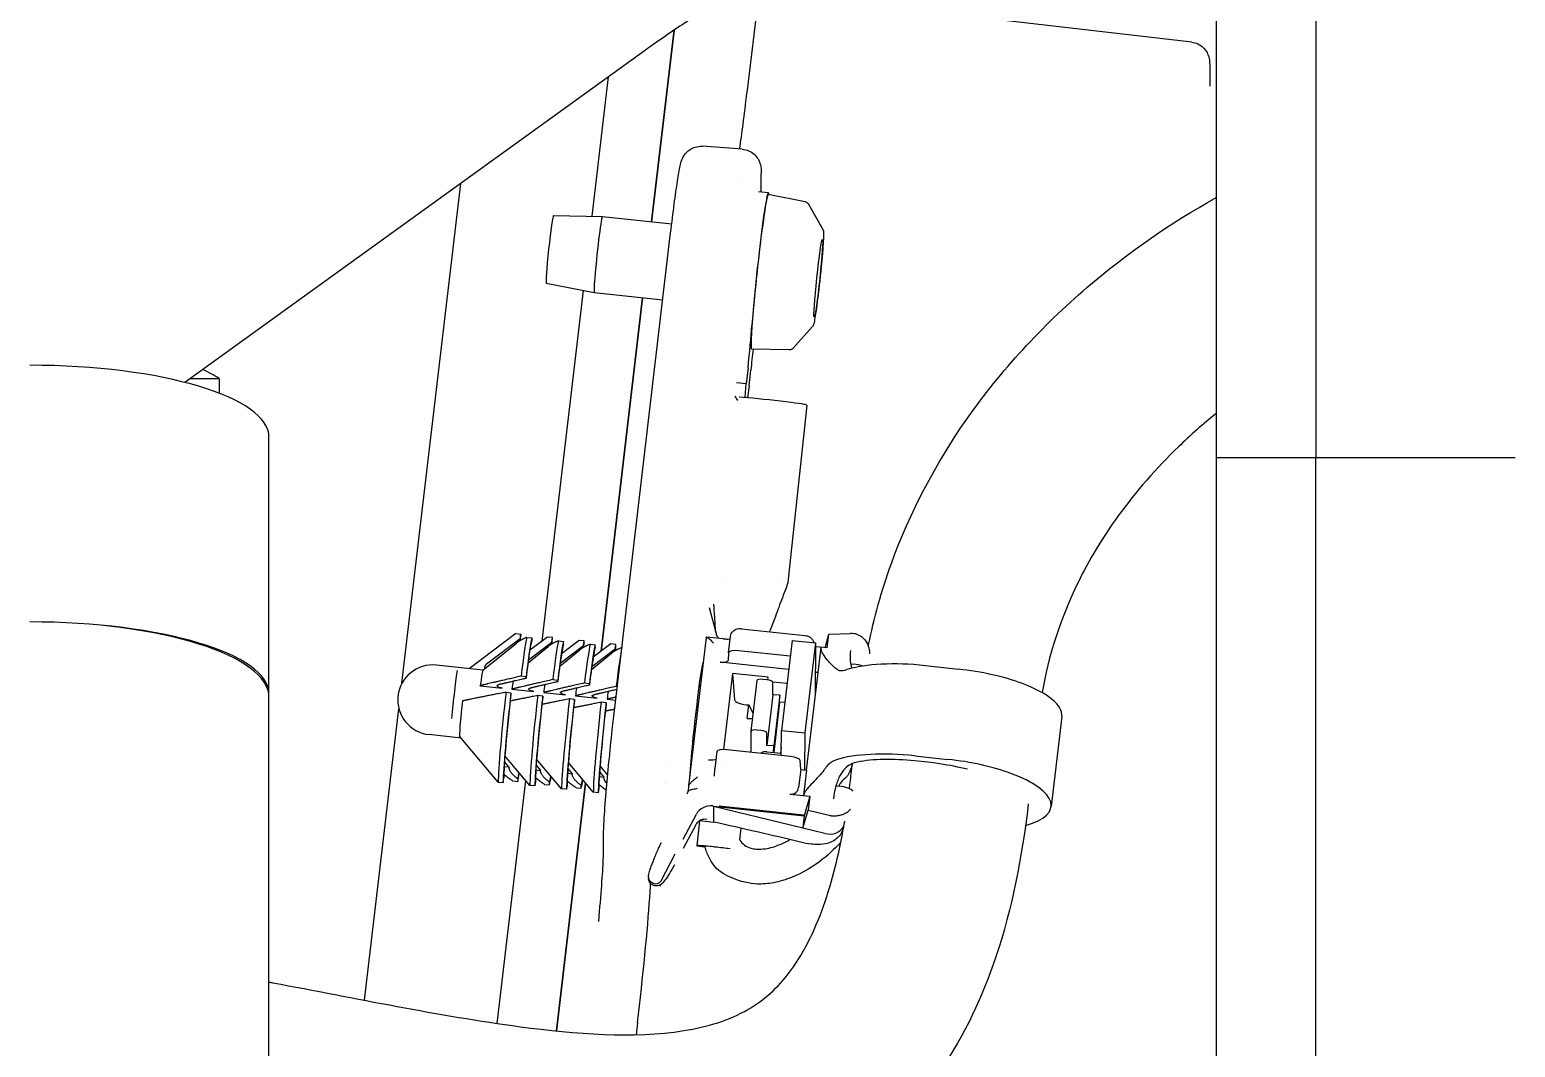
# Model space of a CAD drawing. Header units: millimetres. Extents: x 0 to 7722, y 0 to 5460.
# Drawn here: x 3373.1 to 3447.6, y 1428 to 1479.1 of the extents above; entities that cross this region are included whole.
import ezdxf

# ---------------------------------------------------------------- set-up
doc = ezdxf.new("R2010")
doc.units = ezdxf.units.MM
doc.header["$LTSCALE"] = 5
doc.layers.get('0').update_dxf_attribs({"linetype": 'CONTINUOUS'})

msp = doc.modelspace()

# ---------------------------------------------------------------- linework, layer by layer
for p, q in [((3432.632, 1511.964), (3432.632, 1457.589)), ((3437.632, 1502.589), (3437.632, 1457.589)), ((3409.558, 1479.774), (3409.1, 1475.887)), ((3431.405, 1478.435), (3421.431, 1479.581)), ((3405.449, 1479.036), (3404.319, 1469.425)), ((3404.319, 1469.425), (3405.449, 1479.036)), ((3404.016, 1478.033), (3380.911, 1461.368)), ((3401.335, 1469.699), (3402.158, 1476.693)), ((3432.306, 1477.301), (3432.306, 1476.3)), ((3408.867, 1473.064), (3406.873, 1473.211)), ((3409.819, 1470.929), (3409.819, 1471.834)), ((3391.8, 1446.279), (3394.749, 1471.349)), ((3409.679, 1470.944), (3410.176, 1470.89)), ((3412.022, 1470.426), (3410.166, 1470.791)), ((3412.902, 1469.052), (3412.197, 1470.299)), ((3399.399, 1469.737), (3401.856, 1469.689)), ((3401.856, 1469.689), (3405.329, 1469.317)), ((3402.473, 1445.043), (3405.275, 1468.864)), ((3399.036, 1466.347), (3401.447, 1465.873)), ((3398.83, 1448.396), (3400.898, 1465.981)), ((3401.447, 1465.873), (3404.88, 1465.505)), ((3403.871, 1465.613), (3401.786, 1447.886)), ((3401.786, 1447.886), (3403.871, 1465.613)), ((3412.377, 1464.156), (3411.424, 1463.086)), ((3411.226, 1462.999), (3409.335, 1463.035)), ((3409.155, 1462.1), (3409.07, 1461.306)), ((3409.207, 1461.194), (3409.292, 1461.988)), ((3381.191, 1461.569), (3382.632, 1461.569)), ((3382.632, 1461.569), (3382.632, 1460.825)), ((3408.581, 1461.358), (3409.07, 1461.306)), ((3409.004, 1460.608), (3409.07, 1461.306)), ((3409.207, 1461.194), (3409.134, 1460.596)), ((3409.013, 1460.647), (3409.041, 1460.624)), ((3412.112, 1460.212), (3411.17, 1451.498)), ((3412.076, 1460.241), (3412.11, 1460.213)), ((3385.132, 1445.745), (3385.132, 1458.62)), ((3437.632, 1457.589), (3432.632, 1457.589)), ((3437.632, 1457.589), (3432.632, 1457.589)), ((3432.632, 1457.589), (3432.632, 1287.589)), ((3447.632, 1457.589), (3437.632, 1457.589)), ((3437.632, 1287.589), (3437.632, 1457.589)), ((3447.632, 1457.589), (3437.632, 1457.589)), ((3410.771, 1451.634), (3410.771, 1451.634)), ((3407.209, 1450.073), (3407.552, 1448.766)), ((3397.505, 1448.767), (3395.179, 1447.007)), ((3395.858, 1446.934), (3397.546, 1448.297)), ((3397.727, 1448.509), (3396.037, 1447.232)), ((3397.505, 1448.767), (3397.754, 1448.74)), ((3397.754, 1448.74), (3397.727, 1448.509)), ((3398.057, 1448.577), (3398.305, 1448.55)), ((3398.142, 1447.451), (3399.317, 1448.339)), ((3399.095, 1448.596), (3398.213, 1447.93)), ((3398.305, 1448.55), (3398.305, 1448.412)), ((3399.344, 1448.57), (3399.095, 1448.596)), ((3399.317, 1448.339), (3399.344, 1448.57)), ((3399.647, 1448.406), (3399.895, 1448.38)), ((3400.685, 1448.426), (3399.803, 1447.759)), ((3399.895, 1448.242), (3399.895, 1448.38)), ((3400.934, 1448.4), (3400.685, 1448.426)), ((3400.907, 1448.169), (3400.934, 1448.4)), ((3407.057, 1448.581), (3406.175, 1441.128)), ((3407.906, 1448.509), (3407.077, 1448.597)), ((3408.181, 1447.801), (3408.281, 1448.645)), ((3408.82, 1449.015), (3412.005, 1448.674)), ((3411.362, 1448.43), (3411.278, 1447.724)), ((3411.362, 1448.43), (3412.554, 1448.311)), ((3412.019, 1443.789), (3412.554, 1448.311)), ((3412.537, 1445.663), (3412.554, 1448.311)), ((3413.017, 1448.062), (3413.21, 1448.746)), ((3413.127, 1448.05), (3413.21, 1448.746)), ((3413.21, 1448.746), (3414.301, 1448.773)), ((3398.122, 1447.308), (3399.136, 1448.127)), ((3399.712, 1447.138), (3400.726, 1447.957)), ((3399.732, 1447.281), (3400.907, 1448.169)), ((3401.237, 1448.236), (3401.485, 1448.21)), ((3401.302, 1446.968), (3402.316, 1447.787)), ((3401.322, 1447.111), (3402.497, 1447.999)), ((3402.275, 1448.256), (3401.393, 1447.589)), ((3401.485, 1448.072), (3401.485, 1448.21)), ((3402.524, 1448.23), (3402.275, 1448.256)), ((3402.497, 1447.999), (3402.524, 1448.23)), ((3402.827, 1448.066), (3402.829, 1448.066)), ((3408.18, 1447.798), (3408.157, 1447.427)), ((3411.267, 1447.632), (3408.679, 1447.909)), ((3411.278, 1447.724), (3410.91, 1444.615)), ((3413.127, 1448.05), (3412.553, 1448.112)), ((3412.673, 1446.812), (3412.823, 1448.081)), ((3395.859, 1446.935), (3393.525, 1447.184)), ((3411.189, 1446.97), (3407.758, 1447.338)), ((3412.094, 1441.913), (3412.673, 1446.812)), ((3412.673, 1446.812), (3412.545, 1446.825)), ((3414.312, 1447.256), (3414.452, 1447.241)), ((3418.047, 1447.161), (3419.704, 1446.984)), ((3395.728, 1446.157), (3396.819, 1446.04)), ((3398.022, 1446.608), (3397.773, 1446.634)), ((3398.021, 1446.525), (3398.022, 1446.608)), ((3399.363, 1446.464), (3399.612, 1446.437)), ((3399.612, 1446.437), (3399.611, 1446.355)), ((3400.953, 1446.294), (3401.202, 1446.267)), ((3401.202, 1446.267), (3401.201, 1446.185)), ((3402.543, 1446.124), (3402.6, 1446.118)), ((3408.383, 1446.77), (3407.932, 1442.954)), ((3408.383, 1446.77), (3408.481, 1445.448)), ((3410.17, 1446.579), (3408.383, 1446.77)), ((3409.604, 1446.413), (3409.303, 1443.869)), ((3410.102, 1446.452), (3409.903, 1446.473)), ((3410.154, 1446.445), (3410.17, 1446.579)), ((3411.106, 1446.264), (3410.395, 1446.34)), ((3410.395, 1445.697), (3410.399, 1446.324)), ((3385.132, 1445.57), (3385.132, 1445.745)), ((3385.132, 1427.589), (3385.132, 1445.57)), ((3397.019, 1445.833), (3397.267, 1445.806)), ((3397.267, 1445.806), (3397.267, 1445.732)), ((3397.318, 1445.987), (3398.409, 1445.87)), ((3398.857, 1445.636), (3398.609, 1445.663)), ((3398.857, 1445.562), (3398.857, 1445.636)), ((3398.908, 1445.816), (3399.999, 1445.7)), ((3400.447, 1445.466), (3400.199, 1445.492)), ((3400.447, 1445.391), (3400.447, 1445.466)), ((3400.498, 1445.646), (3401.589, 1445.53)), ((3402.037, 1445.296), (3401.789, 1445.322)), ((3402.088, 1445.476), (3402.519, 1445.43)), ((3410.395, 1445.697), (3410.094, 1443.153)), ((3410.743, 1445.679), (3410.395, 1445.697)), ((3410.743, 1445.679), (3410.442, 1443.136)), ((3410.741, 1445.329), (3410.442, 1442.805)), ((3410.741, 1445.329), (3410.743, 1445.679)), ((3410.993, 1445.316), (3410.741, 1445.329)), ((3389.93, 1430.377), (3391.649, 1444.99)), ((3402.037, 1445.221), (3402.037, 1445.296)), ((3409.114, 1444.507), (3409.195, 1445.19)), ((3409.41, 1444.771), (3409.195, 1445.19)), ((3410.91, 1444.615), (3410.827, 1443.908)), ((3424.89, 1444.613), (3424.355, 1440.092)), ((3409.303, 1443.866), (3409.296, 1442.816)), ((3409.801, 1443.908), (3409.602, 1443.93)), ((3410.819, 1442.653), (3410.827, 1443.908)), ((3410.827, 1443.908), (3412.019, 1443.789)), ((3394.768, 1443.531), (3393.152, 1443.704)), ((3396.625, 1441.325), (3394.684, 1443.631)), ((3410.094, 1443.153), (3410.098, 1443.781)), ((3410.442, 1443.136), (3410.094, 1443.153)), ((3410.44, 1442.806), (3410.442, 1443.136)), ((3412.007, 1441.922), (3412.019, 1443.789)), ((3397.162, 1442.078), (3396.942, 1442.34)), ((3398.215, 1441.155), (3396.964, 1442.641)), ((3399.805, 1440.984), (3398.554, 1442.471)), ((3405.132, 1442.423), (3405.132, 1442.423)), ((3407.595, 1442.853), (3407.495, 1442.008)), ((3411.277, 1442.604), (3408.092, 1442.945)), ((3410.09, 1442.843), (3410.819, 1442.765)), ((3410.821, 1443.051), (3410.788, 1442.768)), ((3411.8, 1441.945), (3411.774, 1442.403)), ((3418.32, 1442.298), (3417.511, 1442.384)), ((3417.512, 1442.639), (3419.169, 1442.462)), ((3396.926, 1442.103), (3397.162, 1442.078)), ((3398.516, 1441.933), (3398.752, 1441.908)), ((3398.532, 1442.17), (3398.752, 1441.908)), ((3400.106, 1441.763), (3400.342, 1441.738)), ((3400.122, 1442), (3400.342, 1441.738)), ((3401.395, 1440.814), (3400.144, 1442.301)), ((3401.696, 1441.593), (3401.932, 1441.568)), ((3401.712, 1441.829), (3401.932, 1441.568)), ((3402.118, 1441.675), (3401.734, 1442.13)), ((3407.47, 1441.615), (3407.493, 1441.986)), ((3407.521, 1442.05), (3407.521, 1442.05)), ((3407.976, 1442.112), (3407.976, 1442.112)), ((3411.8, 1441.945), (3411.694, 1441.05)), ((3411.8, 1441.945), (3412.094, 1441.913)), ((3412.094, 1441.913), (3411.943, 1440.644)), ((3414.378, 1442.147), (3414.229, 1441.78)), ((3396.574, 1429.218), (3398.007, 1441.401)), ((3396.625, 1441.325), (3396.873, 1441.298)), ((3396.873, 1441.298), (3396.901, 1441.529)), ((3397.365, 1441.376), (3397.614, 1441.35)), ((3397.614, 1441.488), (3397.614, 1441.35)), ((3398.463, 1441.128), (3398.215, 1441.155)), ((3398.491, 1441.359), (3398.463, 1441.128)), ((3398.955, 1441.206), (3399.204, 1441.18)), ((3399.204, 1441.18), (3399.204, 1441.318)), ((3401.008, 1441.274), (3399.545, 1428.837)), ((3399.545, 1428.837), (3401.008, 1441.274)), ((3400.053, 1440.958), (3399.805, 1440.984)), ((3400.081, 1441.189), (3400.053, 1440.958)), ((3400.545, 1441.036), (3400.794, 1441.01)), ((3400.794, 1441.01), (3400.794, 1441.148)), ((3401.671, 1441.019), (3401.643, 1440.788)), ((3405.013, 1441.238), (3405.013, 1441.238)), ((3405.022, 1441.334), (3405.022, 1441.334)), ((3406.175, 1441.126), (3406.154, 1440.842)), ((3413.564, 1441.136), (3413.728, 1441.118)), ((3401.643, 1440.788), (3401.395, 1440.814)), ((3407.379, 1440.125), (3407.421, 1440.121)), ((3407.421, 1440.121), (3407.42, 1439.336)), ((3407.421, 1440.121), (3411.901, 1439.021)), ((3407.421, 1440.121), (3411.974, 1439.633)), ((3411.931, 1439.668), (3407.7, 1440.12)), ((3411.931, 1439.668), (3407.7, 1440.12)), ((3411.252, 1440.716), (3412.247, 1440.61)), ((3412.247, 1440.61), (3411.974, 1439.633)), ((3412.247, 1440.61), (3412.165, 1439.914)), ((3405.896, 1438.452), (3406.563, 1439.707)), ((3406.725, 1439.384), (3406.59, 1438.136)), ((3406.735, 1439.39), (3407.428, 1439.316)), ((3406.909, 1439.47), (3406.909, 1439.47)), ((3411.901, 1439.018), (3412.165, 1439.914)), ((3411.974, 1439.633), (3411.901, 1439.019)), ((3412.165, 1439.914), (3413.222, 1439.657)), ((3401.909, 1437.873), (3401.909, 1438.686)), ((3406.539, 1439.184), (3405.903, 1437.988)), ((3408.796, 1439.007), (3408.734, 1438.43)), ((3413.014, 1438.746), (3411.901, 1439.018)), ((3404.791, 1436.376), (3405.506, 1437.72)), ((3404.163, 1436.567), (3404.162, 1436.555)), ((3404.163, 1436.504), (3404.162, 1436.516)), ((3404.389, 1436.25), (3404.326, 1436.28)), ((3404.371, 1436.165), (3404.418, 1436.143)), ((3403.616, 1429.251), (3403.545, 1428.648))]:
    msp.add_line(p, q)
for centre, radius, start, end in [((3367.632, 1435.589), 30, 60, 61.77883), ((3393.339, 1445.444), 1.75, 83.89392, 263.89392)]:
    msp.add_arc(centre, radius, start, end)
for centre, major_axis, ratio, start_param, end_param in [((3409.101, 1477.696), (0.638, 5.969), 0.033506, 3.830361, 4.40812), ((3406.268, 1467.24), (0.606, 5.972), 0.036364, 0.000995, 0.001489), ((3409.75, 1466.913), (0.415, 3.878), 0.037073, 6.27994, 9.428024), ((3409.75, 1466.913), (0.426, 3.977), 0.037073, 6.055864, 8.604906), ((3409.253, 1466.966), (0.426, 3.977), 0.037073, 0, 0.04374), ((3399.218, 1468.042), (0.182, 1.695), 0.037073, 0.003246, 3.138347), ((3401.652, 1467.781), (0.204, 1.908), 0.037073, 0, 3.141593), ((3409.053, 1462.184), (0.32, 2.983), 0.037073, 4.68812, 5.463313), ((3409.395, 1461.904), (-0.32, -2.983), 0.037073, 4.327754, 4.68812), ((3373.132, 1458.62), (12, 0), 0.300706, 0, 1.570796), ((3410.188, 1460.444), (-1.889, 0.204), 0.02425, 5.786031, 5.794411), ((3410.188, 1460.444), (1.889, -0.204), 0.02425, 0.037092, 2.46454), ((3402.045, 1442.667), (14.627, 136.531), 0.037073, 4.848121, 4.848262), ((3410.222, 1460.416), (1.889, -0.204), 0.02425, 0, 0.037092), ((3373.132, 1445.57), (-12, 0), 0.315299, 3.141593, 4.712389), ((3373.132, 1445.745), (12, 0), 0.300706, 0, 1.570796), ((3397.314, 1445.019), (0.394, 3.684), 0.033519, 5.889935, 5.960936), ((3397.314, 1445.019), (0.42, 3.928), 0.033519, 5.766779, 5.960936), ((3397.711, 1444.977), (0.404, 3.778), 0.033519, 0.312122, 1.120231), ((3397.96, 1444.95), (0.378, 3.535), 0.033519, 0.206988, 1.112557), ((3397.96, 1444.95), (0.404, 3.778), 0.033519, 0.312122, 1.120231), ((3398.904, 1444.849), (0.394, 3.684), 0.033519, 5.88992, 5.960936), ((3398.904, 1444.849), (0.42, 3.928), 0.033519, 5.766779, 5.960936), ((3399.301, 1444.806), (0.404, 3.778), 0.033519, 0.312122, 1.120231), ((3399.55, 1444.78), (0.404, 3.778), 0.033519, 0.312122, 1.120231), ((3400.494, 1444.679), (0.42, 3.928), 0.033519, 5.766779, 5.960936), ((3399.55, 1444.78), (0.378, 3.535), 0.033519, 0.206988, 1.112557), ((3400.494, 1444.679), (0.394, 3.684), 0.033519, 5.88992, 5.960936), ((3400.891, 1444.636), (0.404, 3.778), 0.033519, 0.312122, 1.120231), ((3401.14, 1444.61), (0.378, 3.535), 0.033519, 0.206988, 1.112557), ((3401.14, 1444.61), (0.404, 3.778), 0.033519, 0.312122, 1.120231), ((3402.084, 1444.509), (0.394, 3.684), 0.033519, 5.88992, 5.960936), ((3402.084, 1444.509), (0.42, 3.928), 0.033519, 5.766779, 5.960936), ((3402.481, 1444.466), (0.404, 3.778), 0.033519, 0.312122, 1.120231), ((3408.677, 1447.742), (0.496, -0.059), 0.33307, 1.606359, 3.159702), ((3394.428, 1445.328), (0.186, 1.74), 0.033519, 0.432316, 2.064779), ((3395.674, 1445.194), (0.186, 1.74), 0.033519, 0.033544, 0.988483), ((3396.193, 1447.047), (-0.25, 0.002), 0.947992, 5.392282, 6.463408), ((3406.556, 1444.03), (0.351, 3.281), 0.033519, 6.28023, 8.783235), ((3407.759, 1447.471), (-0.397, 0.047), 0.33307, 1.606359, 3.159702), ((3418.037, 1445.569), (4.965, -0.587), 0.316523, 1.60614, 2.521469), ((3414.451, 1447.015), (0.706, -0.084), 0.316523, 0.9042, 1.60614), ((3419.693, 1445.392), (4.965, -0.587), 0.316523, 0.91298, 1.60614), ((3397.264, 1445.024), (0.186, 1.74), 0.033519, 0.686267, 0.988483), ((3398.854, 1444.854), (0.186, 1.74), 0.033519, 0.686267, 0.988483), ((3409.902, 1446.378), (-0.298, 0.035), 0.316523, 4.747733, 6.283185), ((3410.101, 1446.356), (0.298, -0.035), 0.316523, 0.035344, 1.60614), ((3419.279, 1445.277), (5.611, -0.664), 0.316523, 0, 0.91298), ((3394.879, 1445.279), (-0.186, -1.74), 0.033519, 4.650204, 5.960936), ((3397.065, 1445.046), (-0.42, -3.928), 0.033519, 4.51423, 5.960936), ((3397.314, 1445.019), (-0.42, -3.928), 0.033519, 4.51423, 5.960936), ((3397.314, 1445.019), (-0.394, -3.684), 0.033519, 4.52131, 5.960936), ((3398.655, 1444.876), (-0.42, -3.928), 0.033519, 4.51423, 5.960936), ((3398.904, 1444.849), (-0.42, -3.928), 0.033519, 4.51423, 5.960936), ((3398.904, 1444.849), (-0.394, -3.684), 0.033519, 4.521309, 5.960936), ((3400.245, 1444.705), (-0.42, -3.928), 0.033519, 4.51423, 5.960936), ((3400.494, 1444.679), (-0.42, -3.928), 0.033519, 4.51423, 5.960936), ((3400.494, 1444.679), (-0.394, -3.684), 0.033519, 4.521309, 5.960936), ((3400.444, 1444.684), (0.186, 1.74), 0.033519, 0.686267, 0.988483), ((3401.835, 1444.535), (-0.42, -3.928), 0.033519, 4.51423, 5.960936), ((3402.034, 1444.514), (0.186, 1.74), 0.033519, 0.686267, 0.988483), ((3409.077, 1445.39), (-0.596, 0.07), 0.316523, 0.061362, 1.807), ((3402.084, 1444.509), (-0.42, -3.928), 0.033519, 4.51423, 5.960936), ((3402.084, 1444.509), (-0.394, -3.684), 0.033519, 4.521309, 5.960936), ((3408.996, 1444.707), (-0.596, 0.07), 0.316523, 1.807, 2.307978), ((3409.601, 1443.834), (-0.298, 0.035), 0.316523, 4.747733, 6.318529), ((3409.8, 1443.813), (0.298, -0.035), 0.316523, 0.035344, 1.60614), ((3407.178, 1442.56), (-0.397, 0.047), 0.299975, 1.605947, 2.82299), ((3408.092, 1442.794), (0.497, -0.058), 0.299975, 1.605947, 3.1414), ((3410.045, 1442.466), (-0.4, 0.003), 0.947992, 4.606884, 5.392203), ((3411.277, 1442.453), (0.497, -0.058), 0.299975, 0.052604, 1.605947), ((3417.502, 1441.048), (4.965, -0.587), 0.316523, 1.60614, 2.521469), ((3417.502, 1441.048), (-4.171, 0.493), 0.316523, 4.747733, 5.506579), ((3419.158, 1440.87), (4.965, -0.587), 0.316523, 0.91298, 1.60614), ((3397.96, 1444.95), (-0.378, -3.535), 0.033519, 0.206988, 0.471168), ((3397.96, 1444.95), (-0.404, -3.778), 0.033519, 0.312122, 0.578085), ((3399.55, 1444.78), (-0.378, -3.535), 0.033519, 0.206988, 0.471168), ((3399.55, 1444.78), (-0.404, -3.778), 0.033519, 0.312122, 0.578085), ((3405.642, 1441.839), (0.65, -0.003), 0.947677, 0.230602, 0.34565), ((3407.893, 1441.961), (-0.399, 0.026), 0.942765, 6.232274, 6.283185), ((3407.992, 1441.949), (-0.497, 0.059), 0.319832, 0.000042, 0.017932), ((3418.314, 1441.343), (-2.979, 0.352), 0.316523, 4.593984, 4.747733), ((3417.851, 1440.448), (-5.958, 0.705), 0.316523, 4.351025, 4.593984), ((3418.744, 1440.755), (5.611, -0.664), 0.316523, 5.630168, 7.196165), ((3401.14, 1444.61), (-0.378, -3.535), 0.033519, 0.206988, 0.471168), ((3401.14, 1444.61), (-0.404, -3.778), 0.033519, 0.312122, 0.578085), ((3406.579, 1441.08), (0.404, -0.048), 0.33307, 3.144224, 3.15586), ((3411.297, 1441.093), (0.4, -0.004), 0.948052, 4.60983, 6.180322), ((3413.726, 1440.892), (0.706, -0.084), 0.316523, 0.273821, 1.60614), ((3407.289, 1439.359), (-0.813, 0.007), 0.948107, 4.608781, 5.824178), ((3407.449, 1439.334), (-0.0285, 0.0033), 0.423853, 0.049137, 0.104003), ((3413.224, 1439.524), (0.78, -0.33), 0.950213, 4.842215, 6.153392), ((3413.142, 1439.142), (0.718, -0.317), 0.955374, 0.000278, 0.000307), ((3407.634, 1438.023), (-1.044, 0.113), 0.02425, 4.064338, 7.198797), ((3407.634, 1438.023), (-0.994, 0.107), 0.02425, 4.171354, 7.158946), ((3404.461, 1436.534), (-0.3, 0.001), 0.947762, 6.213597, 7.391419), ((3404.524, 1436.504), (-0.3, 0.002), 0.948222, 1.11199, 2.682482), ((3405.289, 1437.943), (0.871, 1.8), 0.127435, 3.142141, 3.14254), ((3403.615, 1431.052), (-0.638, -5.967), 0.033532, 1.267777, 2.421537)]:
    msp.add_ellipse(centre, major_axis=major_axis, ratio=ratio, start_param=start_param, end_param=end_param)
msp.add_ellipse((3412.681, 1466.599), major_axis=(0.21, 1.959), ratio=0.037073)
for points, knots in [([(3406.571, 1479.774), (3406.495, 1479.725), (3406.419, 1479.677), (3405.705, 1479.215), (3405.038, 1478.761), (3404.253, 1478.204), (3404.135, 1478.119), (3404.016, 1478.033)], [0.4335361, 0.4335361, 0.4335361, 0.4335361, 0.4635574, 0.4635574, 0.7146936, 0.7146936, 0.7592841, 0.7592841, 0.7592841, 0.7592841]), ([(3431.405, 1478.434), (3431.513, 1478.422), (3431.621, 1478.391), (3431.815, 1478.299), (3431.906, 1478.238), (3432.059, 1478.091), (3432.125, 1478.005), (3432.196, 1477.874), (3432.216, 1477.831), (3432.244, 1477.755), (3432.255, 1477.722), (3432.278, 1477.638), (3432.286, 1477.592), (3432.297, 1477.516), (3432.3, 1477.484), (3432.306, 1477.399), (3432.306, 1477.352), (3432.306, 1477.301)], [0, 0, 0, 0, 0.0327983, 0.0327983, 0.065048, 0.065048, 0.0971947, 0.0971947, 0.1119715, 0.1119715, 0.1241187, 0.1241187, 0.1437792, 0.1437792, 0.1629047, 0.1629047, 0.1999565, 0.1999565, 0.1999565, 0.1999565]), ([(3432.306, 1476.3), (3432.306, 1476.277), (3432.307, 1476.259), (3432.307, 1476.234), (3432.308, 1476.226), (3432.308, 1476.226)], [4.712389, 4.712389, 4.712389, 4.712389, 4.7731178, 4.7731178, 4.8292921, 4.8292921, 4.8292921, 4.8292921]), ([(3405.275, 1468.864), (3405.335, 1469.378), (3405.397, 1469.871), (3405.512, 1470.745), (3405.567, 1471.135), (3405.666, 1471.777), (3405.71, 1472.029), (3405.776, 1472.327), (3405.791, 1472.407), (3405.855, 1472.571), (3405.871, 1472.608), (3405.908, 1472.682), (3405.926, 1472.714), (3405.982, 1472.799), (3406.023, 1472.854), (3406.124, 1472.957), (3406.183, 1473.007), (3406.329, 1473.102), (3406.419, 1473.144), (3406.614, 1473.202), (3406.722, 1473.217), (3406.843, 1473.213), (3406.857, 1473.212), (3406.872, 1473.211)], [0, 0, 0, 0, 0.1625034, 0.1625034, 0.3250965, 0.3250965, 0.4905693, 0.4905693, 0.5791789, 0.5791789, 0.6013011, 0.6013011, 0.6165638, 0.6165638, 0.6394958, 0.6394958, 0.6636517, 0.6636517, 0.6934752, 0.6934752, 0.72593, 0.72593, 0.7302578, 0.7302578, 0.7302578, 0.7302578]), ([(3408.867, 1473.064), (3408.976, 1473.056), (3409.086, 1473.029), (3409.286, 1472.944), (3409.379, 1472.885), (3409.538, 1472.745), (3409.606, 1472.662), (3409.68, 1472.538), (3409.7, 1472.499), (3409.745, 1472.397), (3409.764, 1472.335), (3409.788, 1472.238), (3409.795, 1472.199), (3409.807, 1472.114), (3409.811, 1472.072), (3409.818, 1471.965), (3409.819, 1471.903), (3409.819, 1471.834)], [0, 0, 0, 0, 0.0334491, 0.0334491, 0.0662923, 0.0662923, 0.0989194, 0.0989194, 0.1135885, 0.1135885, 0.1389517, 0.1389517, 0.1616394, 0.1616394, 0.1959378, 0.1959378, 0.2523498, 0.2523498, 0.2523498, 0.2523498]), ([(3415.187, 1448.136), (3415.47, 1449.535), (3415.855, 1450.932), (3417.264, 1454.828), (3418.559, 1457.288), (3421.836, 1461.961), (3423.892, 1464.184), (3428.139, 1467.829), (3430.325, 1469.357), (3432.632, 1470.639)], [0.24183, 0.24183, 0.24183, 0.24183, 0.679373, 0.679373, 1.497003, 1.497003, 2.391621, 2.391621, 3.179253, 3.179253, 3.179253, 3.179253]), ([(3412.022, 1470.426), (3412.043, 1470.422), (3412.064, 1470.415), (3412.1, 1470.398), (3412.115, 1470.388), (3412.141, 1470.368), (3412.152, 1470.358), (3412.17, 1470.339), (3412.177, 1470.33), (3412.188, 1470.313), (3412.193, 1470.306), (3412.197, 1470.299)], [4.41199381, 4.41199381, 4.41199381, 4.41199381, 4.42169793, 4.42169793, 4.43140206, 4.43140206, 4.44110618, 4.44110618, 4.45081031, 4.45081031, 4.46051443, 4.46051443, 4.46051443, 4.46051443]), ([(3412.902, 1469.052), (3412.911, 1469.034), (3412.918, 1469.019), (3412.927, 1468.99), (3412.93, 1468.978), (3412.937, 1468.948), (3412.939, 1468.932), (3412.945, 1468.869), (3412.945, 1468.819), (3412.943, 1468.676), (3412.938, 1468.576), (3412.923, 1468.297), (3412.908, 1468.096), (3412.873, 1467.663), (3412.851, 1467.429), (3412.805, 1466.947), (3412.778, 1466.694), (3412.724, 1466.201), (3412.696, 1465.954), (3412.64, 1465.496), (3412.612, 1465.279), (3412.559, 1464.902), (3412.534, 1464.737), (3412.49, 1464.474), (3412.471, 1464.378), (3412.445, 1464.286), (3412.44, 1464.267), (3412.427, 1464.235), (3412.422, 1464.223), (3412.406, 1464.194), (3412.395, 1464.176), (3412.377, 1464.156)], [0, 0, 0, 0, 0.0081793, 0.0081793, 0.0171556, 0.0171556, 0.0333316, 0.0333316, 0.0818276, 0.0818276, 0.1404719, 0.1404719, 0.2209923, 0.2209923, 0.2964249, 0.2964249, 0.3711173, 0.3711173, 0.4456316, 0.4456316, 0.520186, 0.520186, 0.595058, 0.595058, 0.6712107, 0.6712107, 0.6919774, 0.6919774, 0.7024931, 0.7024931, 0.7135126, 0.7135126, 0.7135126, 0.7135126]), ([(3411.424, 1463.086), (3411.419, 1463.08), (3411.413, 1463.074), (3411.398, 1463.06), (3411.389, 1463.053), (3411.368, 1463.038), (3411.355, 1463.03), (3411.326, 1463.016), (3411.308, 1463.01), (3411.27, 1463.001), (3411.248, 1462.998), (3411.226, 1462.999)], [1.21538916, 1.21538916, 1.21538916, 1.21538916, 1.22509329, 1.22509329, 1.23479741, 1.23479741, 1.24450154, 1.24450154, 1.25420566, 1.25420566, 1.26390979, 1.26390979, 1.26390979, 1.26390979]), ([(3432.632, 1459.813), (3431.977, 1459.281), (3431.344, 1458.721), (3429.635, 1457.066), (3428.609, 1455.902), (3426.939, 1453.591), (3426.254, 1452.458), (3424.821, 1449.529), (3424.219, 1447.638), (3423.902, 1445.807)], [0.840985, 0.840985, 0.840985, 0.840985, 1.094535, 1.094535, 1.556547, 1.556547, 1.950022, 1.950022, 2.541266, 2.541266, 2.541266, 2.541266]), ([(3411.155, 1451.388), (3411.152, 1451.371), (3411.148, 1451.353), (3411.138, 1451.299), (3411.129, 1451.262), (3411.104, 1451.167), (3411.085, 1451.109), (3411.063, 1451.052)], [0, 0, 0, 0, 0.00548435, 0.00548435, 0.01670318, 0.01670318, 0.03494344, 0.03494344, 0.03494344, 0.03494344]), ([(3407.538, 1448.818), (3407.528, 1448.968), (3407.518, 1449.118), (3407.492, 1449.513), (3407.475, 1449.758), (3407.453, 1450.081), (3407.447, 1450.162), (3407.442, 1450.242)], [0.1009438, 0.1009438, 0.1009438, 0.1009438, 0.1460463, 0.1460463, 0.2198042, 0.2198042, 0.2442372, 0.2442372, 0.2442372, 0.2442372]), ([(3410.695, 1450.083), (3410.641, 1449.939), (3410.583, 1449.785), (3410.44, 1449.402), (3410.353, 1449.169), (3410.258, 1448.912), (3410.249, 1448.887), (3410.24, 1448.863)], [0, 0, 0, 0, 0.0513506, 0.0513506, 0.1263513, 0.1263513, 0.1342618, 0.1342618, 0.1342618, 0.1342618]), ([(3407.057, 1448.581), (3407.058, 1448.589), (3407.061, 1448.593), (3407.071, 1448.598), (3407.079, 1448.598), (3407.109, 1448.587), (3407.136, 1448.569), (3407.199, 1448.517), (3407.241, 1448.478), (3407.329, 1448.387), (3407.375, 1448.336), (3407.417, 1448.286)], [0.21701388, 0.21701388, 0.21701388, 0.21701388, 0.22451908, 0.22451908, 0.23281998, 0.23281998, 0.24942177, 0.24942177, 0.26963925, 0.26963925, 0.28985672, 0.28985672, 0.28985672, 0.28985672]), ([(3407.558, 1448.745), (3407.568, 1448.711), (3407.58, 1448.679), (3407.609, 1448.622), (3407.626, 1448.596), (3407.655, 1448.559), (3407.668, 1448.545), (3407.68, 1448.533)], [0, 0, 0, 0, 0.01203036, 0.01203036, 0.02501472, 0.02501472, 0.03386594, 0.03386594, 0.03386594, 0.03386594]), ([(3407.906, 1448.509), (3407.966, 1448.502), (3408.026, 1448.498), (3408.14, 1448.496), (3408.195, 1448.497), (3408.25, 1448.501), (3408.257, 1448.502), (3408.264, 1448.502)], [0, 0, 0, 0, 0.0180584, 0.0180584, 0.03634131, 0.03634131, 0.03907519, 0.03907519, 0.03907519, 0.03907519]), ([(3408.281, 1448.645), (3408.286, 1448.689), (3408.298, 1448.732), (3408.335, 1448.811), (3408.36, 1448.847), (3408.42, 1448.91), (3408.455, 1448.938), (3408.532, 1448.98), (3408.575, 1448.996), (3408.666, 1449.016), (3408.715, 1449.02), (3408.783, 1449.018), (3408.801, 1449.017), (3408.82, 1449.015)], [0.0000133, 0.0000133, 0.0000133, 0.0000133, 0.01317634, 0.01317634, 0.02620311, 0.02620311, 0.03938249, 0.03938249, 0.05292792, 0.05292792, 0.06794409, 0.06794409, 0.07347687, 0.07347687, 0.07347687, 0.07347687]), ([(3412.005, 1448.674), (3412.048, 1448.669), (3412.091, 1448.661), (3412.177, 1448.635), (3412.221, 1448.616), (3412.309, 1448.56), (3412.353, 1448.52), (3412.413, 1448.435), (3412.433, 1448.392), (3412.449, 1448.339), (3412.451, 1448.33), (3412.453, 1448.321)], [0, 0, 0, 0, 0.01299957, 0.01299957, 0.02744761, 0.02744761, 0.04489675, 0.04489675, 0.05878625, 0.05878625, 0.06157725, 0.06157725, 0.06157725, 0.06157725]), ([(3414.628, 1448.729), (3414.575, 1448.745), (3414.521, 1448.757), (3414.412, 1448.772), (3414.356, 1448.775), (3414.301, 1448.773)], [-0.03322202, -0.03322202, -0.03322202, -0.03322202, -0.01661134, -0.01661134, 0, 0, 0, 0]), ([(3414.628, 1448.729), (3414.688, 1448.711), (3414.746, 1448.685), (3414.856, 1448.617), (3414.908, 1448.575), (3415.037, 1448.445), (3415.105, 1448.342), (3415.203, 1448.11), (3415.231, 1447.989), (3415.245, 1447.828), (3415.246, 1447.788), (3415.246, 1447.747)], [0.000001, 0.000001, 0.000001, 0.000001, 0.0189282, 0.0189282, 0.0389993, 0.0389993, 0.0749688, 0.0749688, 0.1094637, 0.1094637, 0.1210782, 0.1210782, 0.1210782, 0.1210782]), ([(3413.639, 1446.962), (3413.615, 1446.977), (3413.59, 1446.995), (3413.441, 1447.112), (3413.281, 1447.269), (3413.055, 1447.542), (3412.983, 1447.637), (3412.893, 1447.789), (3412.867, 1447.84), (3412.828, 1447.952), (3412.815, 1448.011), (3412.823, 1448.081)], [0.8410209, 0.8410209, 0.8410209, 0.8410209, 0.8603286, 0.8603286, 0.9498551, 0.9498551, 0.9946183, 0.9946183, 1.017, 1.017, 1.0393816, 1.0393816, 1.0393816, 1.0393816]), ([(3414.383, 1447.037), (3414.335, 1447.127), (3414.305, 1447.252), (3414.284, 1447.557), (3414.292, 1447.74), (3414.314, 1447.922)], [-1.2612021, -1.2612021, -1.2612021, -1.2612021, -1.2049927, -1.2049927, -1.1470148, -1.1470148, -1.1470148, -1.1470148]), ([(3413.639, 1446.962), (3413.667, 1446.945), (3413.698, 1446.931), (3413.835, 1446.899), (3413.967, 1446.918), (3414.104, 1446.961)], [0.16017814, 0.16017814, 0.16017814, 0.16017814, 0.18301212, 0.18301212, 0.25091737, 0.25091737, 0.25091737, 0.25091737]), ([(3396.819, 1446.04), (3396.789, 1446.043), (3396.753, 1446.049), (3396.697, 1446.063), (3396.666, 1446.074), (3396.623, 1446.093), (3396.602, 1446.106), (3396.579, 1446.128), (3396.572, 1446.142), (3396.572, 1446.163), (3396.579, 1446.175), (3396.603, 1446.192), (3396.624, 1446.2), (3396.645, 1446.205)], [-0.07490772, -0.07490772, -0.07490772, -0.07490772, -0.06573269, -0.06573269, -0.05641766, -0.05641766, -0.04695595, -0.04695595, -0.03740632, -0.03740632, -0.02788308, -0.02788308, -0.01858216, -0.01858216, -0.01858216, -0.01858216]), ([(3406.687, 1446.077), (3406.703, 1446.096), (3406.717, 1446.116), (3406.745, 1446.16), (3406.758, 1446.185), (3406.773, 1446.216), (3406.776, 1446.224), (3406.779, 1446.232)], [0.06497933, 0.06497933, 0.06497933, 0.06497933, 0.07245083, 0.07245083, 0.08111502, 0.08111502, 0.08407776, 0.08407776, 0.08407776, 0.08407776]), ([(3398.409, 1445.87), (3398.379, 1445.873), (3398.343, 1445.879), (3398.287, 1445.893), (3398.256, 1445.904), (3398.213, 1445.923), (3398.192, 1445.936), (3398.169, 1445.958), (3398.162, 1445.972), (3398.162, 1445.993), (3398.169, 1446.005), (3398.193, 1446.021), (3398.214, 1446.03), (3398.235, 1446.035)], [-0.07490772, -0.07490772, -0.07490772, -0.07490772, -0.06573269, -0.06573269, -0.05641766, -0.05641766, -0.04695595, -0.04695595, -0.03740632, -0.03740632, -0.02788308, -0.02788308, -0.01858216, -0.01858216, -0.01858216, -0.01858216]), ([(3399.999, 1445.7), (3399.969, 1445.703), (3399.933, 1445.709), (3399.877, 1445.723), (3399.846, 1445.734), (3399.803, 1445.753), (3399.782, 1445.766), (3399.759, 1445.788), (3399.752, 1445.801), (3399.752, 1445.823), (3399.759, 1445.834), (3399.783, 1445.851), (3399.804, 1445.86), (3399.825, 1445.865)], [-0.07490772, -0.07490772, -0.07490772, -0.07490772, -0.06573269, -0.06573269, -0.05641766, -0.05641766, -0.04695595, -0.04695595, -0.03740632, -0.03740632, -0.02788308, -0.02788308, -0.01858216, -0.01858216, -0.01858216, -0.01858216]), ([(3401.589, 1445.53), (3401.559, 1445.533), (3401.523, 1445.539), (3401.467, 1445.553), (3401.436, 1445.563), (3401.393, 1445.583), (3401.372, 1445.596), (3401.349, 1445.618), (3401.342, 1445.631), (3401.342, 1445.653), (3401.349, 1445.664), (3401.373, 1445.681), (3401.394, 1445.689), (3401.415, 1445.695)], [-0.07490772, -0.07490772, -0.07490772, -0.07490772, -0.06573269, -0.06573269, -0.05641766, -0.05641766, -0.04695595, -0.04695595, -0.03740632, -0.03740632, -0.02788308, -0.02788308, -0.01858216, -0.01858216, -0.01858216, -0.01858216]), ([(3401.909, 1438.686), (3401.909, 1438.868), (3401.919, 1439.097), (3401.957, 1439.769), (3401.994, 1440.266), (3402.081, 1441.286), (3402.128, 1441.802), (3402.232, 1442.852), (3402.289, 1443.401), (3402.389, 1444.31), (3402.431, 1444.684), (3402.473, 1445.043)], [0, 0, 0, 0, 0.1495591, 0.1495591, 0.3493793, 0.3493793, 0.5139692, 0.5139692, 0.6758199, 0.6758199, 0.7892625, 0.7892625, 0.7892625, 0.7892625]), ([(3413.058, 1442.049), (3413.096, 1442.103), (3413.138, 1442.153), (3413.299, 1442.319), (3413.435, 1442.398), (3413.569, 1442.439)], [0.16028944, 0.16028944, 0.16028944, 0.16028944, 0.18465792, 0.18465792, 0.25090219, 0.25090219, 0.25090219, 0.25090219]), ([(3414.636, 1442.325), (3414.416, 1442.278), (3414.192, 1442.171), (3413.926, 1441.907), (3413.821, 1441.758), (3413.667, 1441.454), (3413.598, 1441.264), (3413.492, 1440.87), (3413.456, 1440.666), (3413.434, 1440.484)], [0.8881317, 0.8881317, 0.8881317, 0.8881317, 0.9766815, 0.9766815, 1.0310589, 1.0310589, 1.0890368, 1.0890368, 1.1470148, 1.1470148, 1.1470148, 1.1470148]), ([(3406.175, 1441.128), (3406.176, 1441.136), (3406.18, 1441.146), (3406.193, 1441.172), (3406.202, 1441.187), (3406.239, 1441.237), (3406.273, 1441.276), (3406.352, 1441.357), (3406.405, 1441.406), (3406.514, 1441.501), (3406.572, 1441.547), (3406.624, 1441.586)], [-0.07294072, -0.07294072, -0.07294072, -0.07294072, -0.06533764, -0.06533764, -0.05703675, -0.05703675, -0.04043495, -0.04043495, -0.02021748, -0.02021748, 0, 0, 0, 0]), ([(3413.058, 1442.049), (3413.027, 1442.006), (3412.994, 1441.962), (3412.803, 1441.719), (3412.599, 1441.501), (3412.304, 1441.187), (3412.208, 1441.086), (3412.082, 1440.933), (3412.043, 1440.882), (3411.978, 1440.772), (3411.952, 1440.714), (3411.943, 1440.644)], [-1.2377422, -1.2377422, -1.2377422, -1.2377422, -1.2184345, -1.2184345, -1.1289081, -1.1289081, -1.0841448, -1.0841448, -1.0617632, -1.0617632, -1.0393816, -1.0393816, -1.0393816, -1.0393816]), ([(3414.011, 1441.507), (3414.027, 1441.519), (3414.042, 1441.531), (3414.074, 1441.559), (3414.091, 1441.575), (3414.122, 1441.609), (3414.138, 1441.627), (3414.167, 1441.666), (3414.181, 1441.687), (3414.207, 1441.732), (3414.219, 1441.756), (3414.229, 1441.78)], [1.2144978, 1.2144978, 1.2144978, 1.2144978, 1.2577725, 1.2577725, 1.3054852, 1.3054852, 1.3531979, 1.3531979, 1.4009106, 1.4009106, 1.4486233, 1.4486233, 1.4486233, 1.4486233]), ([(3406.103, 1440.737), (3406.111, 1440.752), (3406.118, 1440.767), (3406.138, 1440.808), (3406.15, 1440.834), (3406.162, 1440.86)], [0.01824762, 0.01824762, 0.01824762, 0.01824762, 0.02317601, 0.02317601, 0.03189823, 0.03189823, 0.03189823, 0.03189823]), ([(3406.162, 1440.86), (3406.164, 1440.865), (3406.168, 1440.869), (3406.18, 1440.884), (3406.193, 1440.893), (3406.24, 1440.919), (3406.283, 1440.934), (3406.412, 1440.968), (3406.504, 1440.984), (3406.6, 1441.008), (3406.606, 1441.01), (3406.612, 1441.011)], [0.00428428, 0.00428428, 0.00428428, 0.00428428, 0.00884821, 0.00884821, 0.01897546, 0.01897546, 0.03992987, 0.03992987, 0.07650169, 0.07650169, 0.07891687, 0.07891687, 0.07891687, 0.07891687]), ([(3414.007, 1441.504), (3413.941, 1441.455), (3413.877, 1441.393), (3413.777, 1441.261), (3413.737, 1441.193), (3413.707, 1441.121)], [0, 0, 0, 0, 0.02915868, 0.02915868, 0.05432954, 0.05432954, 0.05432954, 0.05432954]), ([(3423.21, 1440.198), (3422.899, 1437.611), (3422.406, 1435.01), (3420.914, 1430.558), (3420.018, 1428.622), (3418.097, 1425.877), (3417.262, 1424.92), (3414.879, 1422.761), (3413.142, 1421.709), (3409.602, 1420.35), (3407.783, 1419.964), (3403.647, 1419.555), (3401.29, 1419.639), (3395.042, 1420.229), (3391.127, 1420.989), (3386.517, 1421.872), (3385.826, 1422.003), (3385.132, 1422.134)], [0, 0, 0, 0, 0.822294, 0.822294, 1.487943, 1.487943, 1.887077, 1.887077, 2.509295, 2.509295, 3.083707, 3.083707, 3.808098, 3.808098, 5.016955, 5.016955, 5.229372, 5.229372, 5.229372, 5.229372]), ([(3385.132, 1431.293), (3385.199, 1431.28), (3385.266, 1431.268), (3389.492, 1430.48), (3393.632, 1429.604), (3400.523, 1428.68), (3403.386, 1428.45), (3407.121, 1429.041), (3408.223, 1429.379), (3409.974, 1430.393), (3410.654, 1431.012), (3411.762, 1432.488), (3412.212, 1433.302), (3413.094, 1435.381), (3413.472, 1436.709), (3413.848, 1438.494), (3413.929, 1438.927), (3414.002, 1439.362)], [2.541546, 2.541546, 2.541546, 2.541546, 2.562009, 2.562009, 3.838768, 3.838768, 4.705804, 4.705804, 5.106566, 5.106566, 5.463546, 5.463546, 5.787477, 5.787477, 6.239406, 6.239406, 6.382297, 6.382297, 6.382297, 6.382297]), ([(3407.083, 1439.451), (3406.98, 1439.462), (3406.882, 1439.453), (3406.749, 1439.4), (3406.709, 1439.378), (3406.649, 1439.329), (3406.628, 1439.31), (3406.588, 1439.263), (3406.568, 1439.235), (3406.55, 1439.203)], [0.00000161, 0.00000161, 0.00000161, 0.00000161, 0.04579257, 0.04579257, 0.06704581, 0.06704581, 0.07844969, 0.07844969, 0.09042812, 0.09042812, 0.09042812, 0.09042812]), ([(3413.222, 1439.657), (3413.276, 1439.644), (3413.331, 1439.635), (3413.441, 1439.626), (3413.496, 1439.626), (3413.552, 1439.631)], [-0.03322382, -0.03322382, -0.03322382, -0.03322382, -0.01661208, -0.01661208, -0.000001, -0.000001, -0.000001, -0.000001]), ([(3413.552, 1439.631), (3413.614, 1439.636), (3413.676, 1439.644), (3413.797, 1439.668), (3413.856, 1439.683), (3414.006, 1439.734), (3414.092, 1439.777), (3414.216, 1439.871), (3414.258, 1439.916), (3414.289, 1439.962)], [-0.1624809, -0.1624809, -0.1624809, -0.1624809, -0.1407762, -0.1407762, -0.1177598, -0.1177598, -0.076512, -0.076512, -0.0448248, -0.0448248, -0.0448248, -0.0448248]), ([(3413.86, 1438.825), (3413.819, 1438.732), (3413.762, 1438.646), (3413.626, 1438.497), (3413.544, 1438.432), (3413.356, 1438.321), (3413.247, 1438.278), (3412.984, 1438.209), (3412.825, 1438.192), (3412.547, 1438.192), (3412.432, 1438.198), (3412.147, 1438.23), (3411.969, 1438.262), (3411.794, 1438.305)], [0, 0, 0, 0, 0.0332749, 0.0332749, 0.0688314, 0.0688314, 0.1115465, 0.1115465, 0.170533, 0.170533, 0.2089503, 0.2089503, 0.2631463, 0.2631463, 0.2631463, 0.2631463]), ([(3413.948, 1439.049), (3413.933, 1439.009), (3413.917, 1438.964), (3413.887, 1438.888), (3413.874, 1438.858), (3413.86, 1438.825)], [0.05661177, 0.05661177, 0.05661177, 0.05661177, 0.09208113, 0.09208113, 0.11434332, 0.11434332, 0.11434332, 0.11434332]), ([(3401.667, 1434.334), (3401.727, 1434.997), (3401.779, 1435.615), (3401.856, 1436.661), (3401.884, 1437.105), (3401.906, 1437.617), (3401.909, 1437.769), (3401.909, 1437.873)], [0, 0, 0, 0, 0.2218542, 0.2218542, 0.4409707, 0.4409707, 0.5650525, 0.5650525, 0.5650525, 0.5650525]), ([(3404.163, 1436.567), (3404.17, 1436.65), (3404.188, 1436.735), (3404.237, 1436.914), (3404.265, 1437.004), (3404.353, 1437.253), (3404.421, 1437.428), (3404.57, 1437.778), (3404.65, 1437.955), (3404.76, 1438.186), (3404.787, 1438.241), (3404.815, 1438.297)], [0, 0, 0, 0, 0.050752, 0.050752, 0.0914645, 0.0914645, 0.1554504, 0.1554504, 0.2135633, 0.2135633, 0.232142, 0.232142, 0.232142, 0.232142]), ([(3413.807, 1438.307), (3413.485, 1437.954), (3413.134, 1437.627), (3412.398, 1437.074), (3412.013, 1436.838), (3411.299, 1436.51), (3410.975, 1436.396), (3410.373, 1436.255), (3410.095, 1436.212), (3409.376, 1436.197), (3408.927, 1436.283), (3408.179, 1436.576), (3407.838, 1436.74), (3407.476, 1437.097), (3407.386, 1437.215), (3407.204, 1437.508), (3407.122, 1437.692), (3407.03, 1437.956), (3407.006, 1438.033), (3406.984, 1438.111)], [0.0949333, 0.0949333, 0.0949333, 0.0949333, 0.2375558, 0.2375558, 0.3713215, 0.3713215, 0.4733901, 0.4733901, 0.5568397, 0.5568397, 0.6889492, 0.6889492, 0.797663, 0.797663, 0.8415043, 0.8415043, 0.9010743, 0.9010743, 0.9254168, 0.9254168, 0.9254168, 0.9254168]), ([(3408.734, 1438.43), (3408.738, 1438.423), (3408.742, 1438.416), (3408.808, 1438.316), (3408.886, 1438.231), (3409.066, 1438.089), (3409.176, 1438.04), (3409.38, 1437.983), (3409.475, 1437.968), (3409.725, 1437.95), (3409.881, 1437.958), (3410.264, 1438.015), (3410.49, 1438.082), (3410.892, 1438.244), (3411.074, 1438.335), (3411.248, 1438.437)], [0.1068714, 0.1068714, 0.1068714, 0.1068714, 0.1092244, 0.1092244, 0.1429154, 0.1429154, 0.1778804, 0.1778804, 0.206446, 0.206446, 0.2529173, 0.2529173, 0.3225887, 0.3225887, 0.383114, 0.383114, 0.383114, 0.383114]), ([(3405.465, 1437.166), (3405.379, 1437.008), (3405.294, 1436.86), (3405.135, 1436.604), (3405.06, 1436.493), (3404.916, 1436.306), (3404.858, 1436.233), (3404.725, 1436.149), (3404.681, 1436.128), (3404.603, 1436.112), (3404.576, 1436.11), (3404.505, 1436.112), (3404.459, 1436.123), (3404.418, 1436.143)], [0, 0, 0, 0, 0.0573619, 0.0573619, 0.1153524, 0.1153524, 0.1786524, 0.1786524, 0.2010115, 0.2010115, 0.211271, 0.211271, 0.2275304, 0.2275304, 0.2275304, 0.2275304]), ([(3404.371, 1436.165), (3404.329, 1436.185), (3404.291, 1436.215), (3404.233, 1436.28), (3404.212, 1436.316), (3404.18, 1436.391), (3404.172, 1436.429), (3404.165, 1436.479), (3404.164, 1436.492), (3404.163, 1436.504)], [0, 0, 0, 0, 0.017714, 0.017714, 0.0349791, 0.0349791, 0.05504949, 0.05504949, 0.06216005, 0.06216005, 0.06216005, 0.06216005]), ([(3404.227, 1435.524), (3404.236, 1435.657), (3404.244, 1435.783), (3404.258, 1436.023), (3404.265, 1436.136), (3404.269, 1436.239)], [-0.2499345, -0.2499345, -0.2499345, -0.2499345, -0.1891537, -0.1891537, -0.1259169, -0.1259169, -0.1259169, -0.1259169]), ([(3404.723, 1436.151), (3404.727, 1436.145), (3404.731, 1436.14), (3404.734, 1436.135), (3404.741, 1436.126), (3404.747, 1436.117), (3404.754, 1436.108)], [0.93240139, 0.93240139, 0.93240139, 0.93240139, 0.9565387, 0.9565387, 0.9565387, 1, 1, 1, 1])]:
    msp.add_open_spline(points, degree=3, knots=knots)
for points in [[(3408.575, 1471.605), (3408.575, 1471.605), (3408.575, 1471.605), (3408.575, 1471.605)], [(3408.647, 1460.454), (3408.606, 1460.53), (3408.561, 1460.607), (3408.516, 1460.68)], [(3409.013, 1460.647), (3409.012, 1460.633), (3409.011, 1460.62), (3409.01, 1460.607)], [(3409.013, 1460.647), (3409.016, 1460.633), (3409.018, 1460.62), (3409.021, 1460.606)], [(3408.103, 1451.404), (3408.103, 1451.404), (3408.103, 1451.404), (3408.103, 1451.404)], [(3411.17, 1451.498), (3411.166, 1451.461), (3411.161, 1451.424), (3411.155, 1451.387)], [(3411.063, 1451.052), (3410.94, 1450.729), (3410.817, 1450.406), (3410.695, 1450.083)], [(3407.552, 1448.766), (3407.554, 1448.759), (3407.556, 1448.752), (3407.558, 1448.745)], [(3406.272, 1441.941), (3406.266, 1441.957), (3406.259, 1441.974), (3406.251, 1441.993)], [(3414.274, 1441.271), (3414.313, 1441.598), (3414.352, 1441.924), (3414.39, 1442.251)], [(3414.24, 1440.993), (3414.251, 1441.085), (3414.263, 1441.178), (3414.274, 1441.271)], [(3423.213, 1440.226), (3423.212, 1440.217), (3423.211, 1440.207), (3423.21, 1440.198)], [(3406.55, 1439.203), (3406.546, 1439.197), (3406.543, 1439.191), (3406.539, 1439.184)], [(3407.42, 1439.336), (3407.422, 1439.323), (3407.424, 1439.317), (3407.428, 1439.316)], [(3411.794, 1438.305), (3410.339, 1438.661), (3408.883, 1438.989), (3407.428, 1439.316)], [(3405.467, 1437.168), (3405.466, 1437.167), (3405.466, 1437.166), (3405.465, 1437.166)], [(3401.667, 1434.334), (3401.667, 1434.334), (3401.667, 1434.334), (3401.667, 1434.334)]]:
    msp.add_open_spline(points, degree=3)
for points, weights in [([(3398.057, 1448.577), (3397.715, 1448.434), (3397.546, 1448.297)], [1.23684744873, 1.30168825618, 1.3364464642]), ([(3399.647, 1448.406), (3399.305, 1448.264), (3399.136, 1448.127)], [1.23684744873, 1.30168825618, 1.3364464642]), ([(3401.237, 1448.236), (3400.895, 1448.094), (3400.726, 1447.957)], [1.23684744873, 1.30168825618, 1.3364464642]), ([(3402.827, 1448.066), (3402.485, 1447.924), (3402.316, 1447.787)], [1.23684744873, 1.30168825618, 1.3364464642]), ([(3398.021, 1446.525), (3397.164, 1446.327), (3396.645, 1446.205)], [1.3491859035, 1.72090705583, 2.06515625916]), ([(3399.611, 1446.355), (3398.754, 1446.157), (3398.235, 1446.035)], [1.3491859035, 1.72090705583, 2.06515625916]), ([(3401.201, 1446.185), (3400.344, 1445.987), (3399.825, 1445.865)], [1.3491859035, 1.72090705583, 2.06515625916]), ([(3402.582, 1445.966), (3401.872, 1445.802), (3401.415, 1445.695)], [1.42407686173, 1.7557151933, 2.06515625916]), ([(3402.465, 1444.97), (3402.212, 1444.92), (3401.999, 1444.877)], [1.34913277515, 1.38966439923, 1.42111010452]), ([(3397.365, 1441.376), (3397.071, 1441.563), (3396.905, 1441.716)], [1.19748179488, 1.2512179354, 1.28361386577]), ([(3397.162, 1442.078), (3397.147, 1441.827), (3397.614, 1441.488)], [1.29275865202, 1.2958089511, 1.20436235803]), ([(3399.204, 1441.318), (3398.737, 1441.657), (3398.752, 1441.908)], [1.20436235803, 1.2958089511, 1.29275865202]), ([(3400.794, 1441.148), (3400.327, 1441.487), (3400.342, 1441.738)], [1.20436235803, 1.2958089511, 1.29275865202]), ([(3398.955, 1441.206), (3398.661, 1441.392), (3398.495, 1441.546)], [1.19748179488, 1.25121825082, 1.28361424609]), ([(3400.545, 1441.036), (3400.251, 1441.222), (3400.085, 1441.376)], [1.19748179488, 1.25121825082, 1.28361424609]), ([(3402.05, 1440.921), (3401.816, 1441.075), (3401.675, 1441.206)], [1.21260692234, 1.25591254793, 1.28361424609]), ([(3402.078, 1441.243), (3401.923, 1441.418), (3401.932, 1441.568)], [1.26275195368, 1.29457880044, 1.29275865202]), ([(3404.969, 1440.768), (3404.969, 1440.768), (3404.969, 1440.768)], [1.26124338162, 1.26124481101, 1.26124624038])]:
    msp.add_rational_spline(points, weights, degree=2)
for points, weights, knots in [([(3397.773, 1446.634), (3396.372, 1446.311), (3395.733, 1446.158), (3395.728, 1446.157)], [1.32966720273, 1.99239826128, 2.57925995145, 2.58556321729], [-1.3868677, -1.3868677, -1.3868677, -1.30216471, -1.30124364, -1.30124364, -1.30124364]), ([(3399.363, 1446.464), (3397.962, 1446.141), (3397.323, 1445.988), (3397.318, 1445.987)], [1.32966720273, 1.99239826128, 2.57925995145, 2.58556321729], [-1.3868677, -1.3868677, -1.3868677, -1.30216471, -1.30124364, -1.30124364, -1.30124364]), ([(3400.953, 1446.294), (3399.552, 1445.97), (3398.913, 1445.818), (3398.908, 1445.816)], [1.32966720273, 1.99239826128, 2.57925995145, 2.58556321729], [-1.3868677, -1.3868677, -1.3868677, -1.30216471, -1.30124364, -1.30124364, -1.30124364]), ([(3402.543, 1446.124), (3401.142, 1445.8), (3400.503, 1445.648), (3400.498, 1445.646)], [1.32966720273, 1.99239826128, 2.57925995145, 2.58556321729], [-1.3868677, -1.3868677, -1.3868677, -1.30216471, -1.30124364, -1.30124364, -1.30124364]), ([(3397.019, 1445.833), (3397.013, 1445.831), (3395.49, 1445.529), (3394.832, 1445.394)], [1.21221665275, 1.2130842839, 1.47520962642, 1.52046151826], [-0.6659213, -0.6659213, -0.6659213, -0.6651278, -0.4255116, -0.4255116, -0.4255116]), ([(3398.609, 1445.663), (3398.603, 1445.661), (3397.765, 1445.495), (3397.229, 1445.387)], [1.21221665275, 1.2130842839, 1.34449640585, 1.42110996975], [-0.6659213, -0.6659213, -0.6659213, -0.6651278, -0.545396, -0.545396, -0.545396]), ([(3400.199, 1445.492), (3400.193, 1445.491), (3399.355, 1445.325), (3398.819, 1445.217)], [1.21221665275, 1.2130842839, 1.34449652068, 1.42111010452], [-0.6659213, -0.6659213, -0.6659213, -0.6651278, -0.5453959, -0.5453959, -0.5453959]), ([(3401.789, 1445.322), (3401.783, 1445.321), (3400.945, 1445.155), (3400.409, 1445.047)], [1.21221665275, 1.2130842839, 1.34449652068, 1.42111010452], [-0.6659213, -0.6659213, -0.6659213, -0.6651278, -0.5453959, -0.5453959, -0.5453959]), ([(3402.537, 1445.583), (3402.292, 1445.525), (3402.093, 1445.477), (3402.088, 1445.476)], [2.14138536334, 2.36256249689, 2.57925995145, 2.58556321729], [-1.33286015, -1.33286015, -1.33286015, -1.30216471, -1.30124364, -1.30124364, -1.30124364])]:
    msp.add_rational_spline(points, weights, degree=2, knots=knots)

doc.saveas('drawing.dxf')
